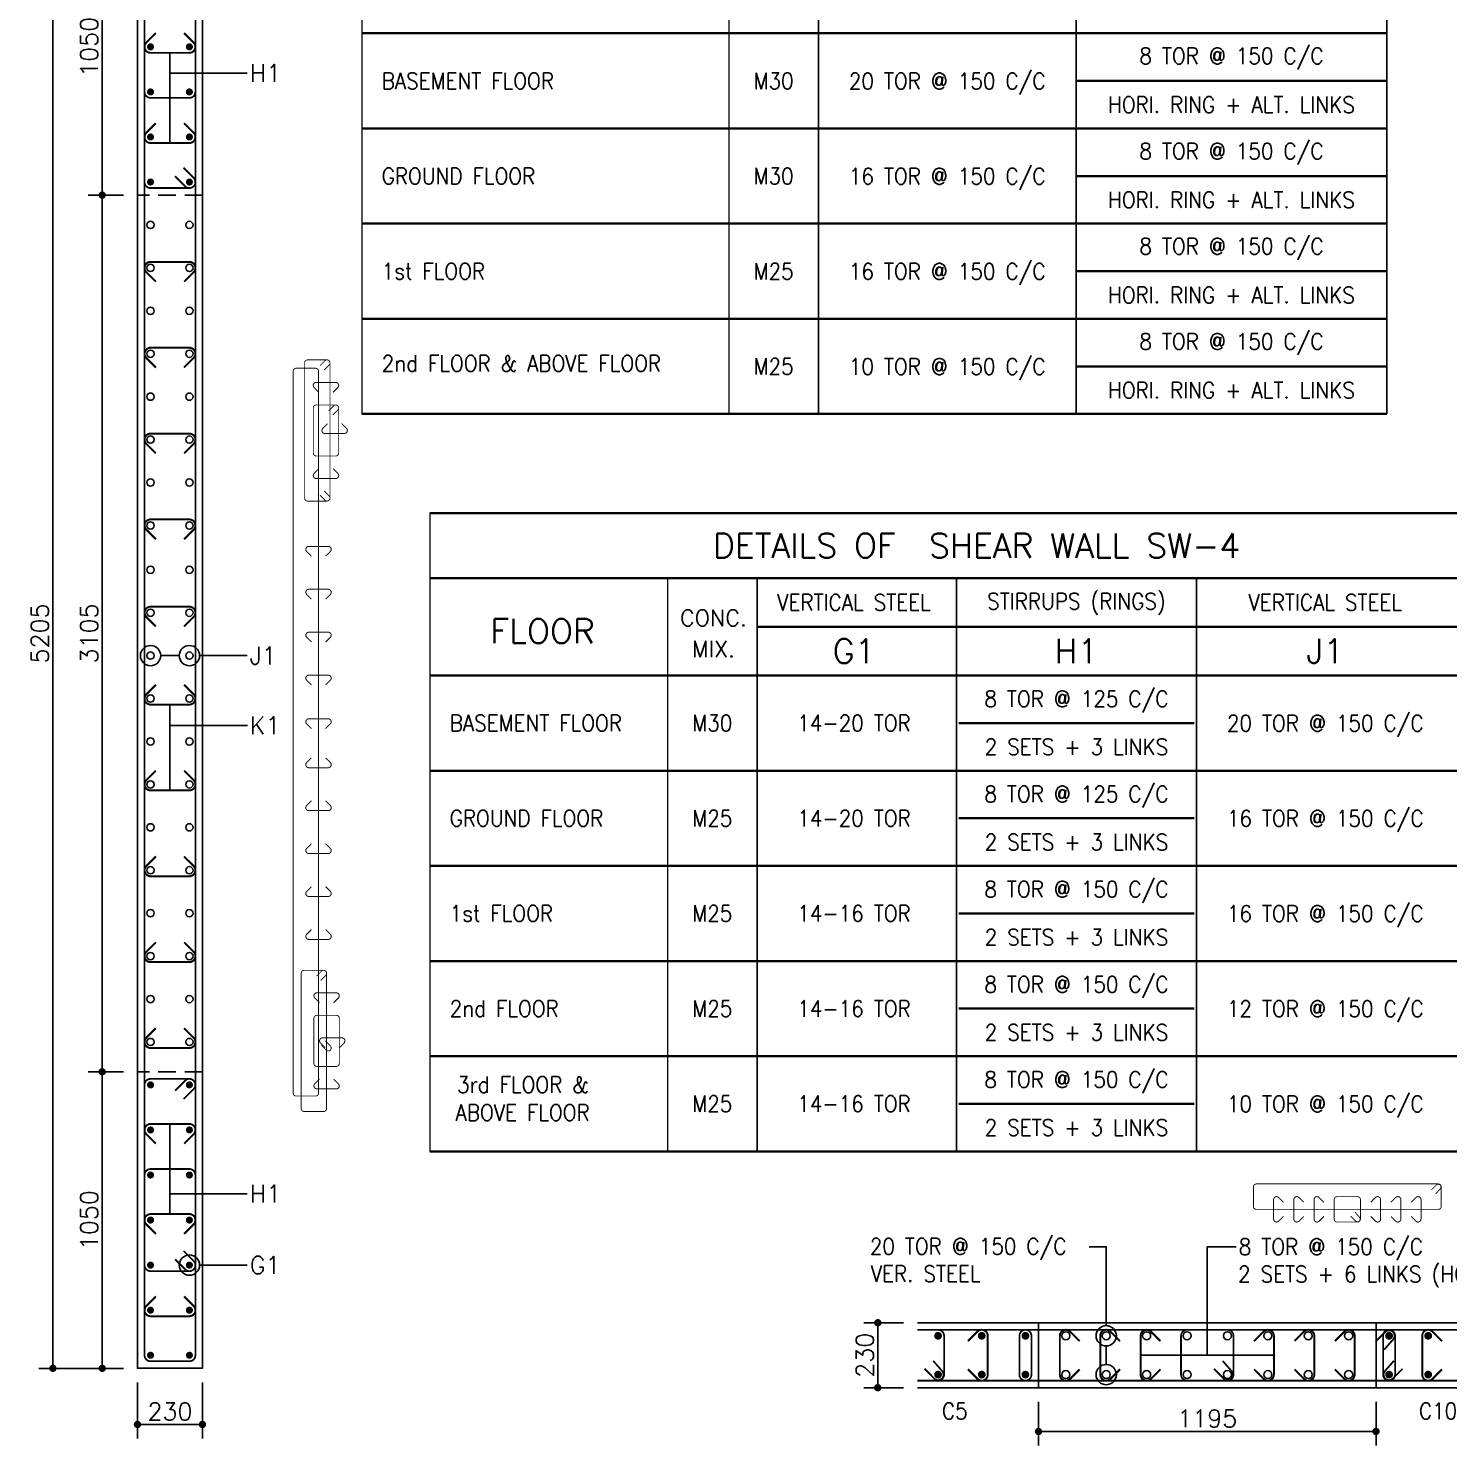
# Model space of a CAD drawing. Extents: x -200722 to 834823, y -494970 to 88783.
# Drawn here: x 248993 to 269106, y -166929 to -146853 of the extents above; entities that cross this region are included whole.
import ezdxf
from ezdxf.enums import TextEntityAlignment as Align

# ---------------------------------------------------------------- set-up
doc = ezdxf.new("R2010")
doc.units = 0
doc.header["$LTSCALE"] = 100
doc.header["$MEASUREMENT"] = 0
doc.header["$PDMODE"] = 34
doc.linetypes.add('HIDDEN', pattern=[0.375, 0.25, -0.125])
doc.layers.get('0').update_dxf_attribs({"linetype": 'CONTINUOUS'})
doc.layers.get('DEFPOINTS').update_dxf_attribs({"linetype": 'CONTINUOUS'})
for name, color, linetype in [('BEAM', 4, 'CONTINUOUS'), ('COL. SHED. STEEL.', 6, 'CONTINUOUS'), ('column', 240, 'CONTINUOUS'), ('STEEL', 6, 'CONTINUOUS'), ('TEXT', 2, 'CONTINUOUS')]:
    doc.layers.add(name, color=color, linetype=linetype)
doc.layers.add('g-dim', color=6, linetype='CONTINUOUS', lineweight=9)
doc.styles.add('ROMANS', font='romans.shx')
doc.styles.get("Standard").update_dxf_attribs({"font": 'simplex.shx'})
doc.dimstyles.new('STANDARD$0', dxfattribs={"dimtxt": 2.5, "dimasz": 2.5, "dimexe": 2, "dimexo": 0.7, "dimgap": 0.9, "dimtad": 1, "dimdec": 0, "dimdsep": 46, "dimtxsty": 'ROMANS', "dimcen": 0.09, "dimclrd": 4, "dimclre": 4, "dimclrt": 3, "dimadec": 0, "dimazin": 0, "dimtfac": 1, "dimtdec": 0, "dimtmove": 0, "dimatfit": 3, "dimfxl": 1, "dimtolj": 1, "dimtzin": 0, "dimarcsym": 0})

# ---------------------------------------------------------------- blocks, each defined once
blk = doc.blocks.new('DOT')
at = {"color": 0, "linetype": 'ByBlock'}
blk.add_line((-0.5, 0), (-1, 0), dxfattribs=at)
at = {"color": 0, "linetype": 'ByBlock', "const_width": 0.5}
blk.add_lwpolyline([(-0.25, 0, 1), (0.25, 0, 1)], format="xyb", close=True, dxfattribs=at)
blk = doc.blocks.new('*D112')
at = {"layer": 'BEAM', "color": 0, "lineweight": -2, "transparency": 16777216}
for p, q in [((250537, -166035), (250537, -166830)), ((251457, -166035), (251457, -166830)), ((250641, -166630), (251353, -166630))]:
    blk.add_line(p, q, dxfattribs=at)
at = {"layer": 'DEFPOINTS', "color": 0, "lineweight": -3, "transparency": 16777216}
for p in [(250537, -165835, 3448), (251457, -165835, 3448), (251457, -166630)]:
    blk.add_point(p, dxfattribs=at)
at = {"layer": 'BEAM', "color": 0, "lineweight": -2, "transparency": 16777216, "xscale": 104, "yscale": 104, "zscale": 104, "rotation": 180}
blk.add_blockref('DOT', (250537, -166630), dxfattribs=at)
at = {"layer": 'BEAM', "color": 0, "lineweight": -2, "transparency": 16777216, "xscale": 104, "yscale": 104, "zscale": 104}
blk.add_blockref('DOT', (251457, -166630), dxfattribs=at)
at = {"layer": 'BEAM', "color": 0, "transparency": 16777216, "insert": (250997, -166446), "char_height": 248, "attachment_point": 5}
blk.add_mtext('\\A1;230', dxfattribs=at)
blk = doc.blocks.new('_DOT')
at = {"color": 0, "linetype": 'ByBlock'}
blk.add_line((-0.5, 0), (-1, 0), dxfattribs=at)
at = {"color": 0, "linetype": 'ByBlock', "const_width": 0.5}
blk.add_lwpolyline([(-0.25, 0, 1), (0.25, 0, 1)], format="xyb", close=True, dxfattribs=at)
blk = doc.blocks.new('*D113')
at = {"layer": 'BEAM', "color": 0, "lineweight": -2, "transparency": 16777216}
for p, q in [((250337, -161635), (249838, -161635)), ((250038, -165731), (250038, -161739)), ((250337, -165835), (249838, -165835))]:
    blk.add_line(p, q, dxfattribs=at)
at = {"layer": 'DEFPOINTS', "color": 0, "lineweight": -3, "transparency": 16777216}
for p in [(250038, -161635), (250537, -161635), (250537, -165835, 3448)]:
    blk.add_point(p, dxfattribs=at)
at = {"layer": 'BEAM', "color": 0, "lineweight": -2, "transparency": 16777216, "xscale": 104, "yscale": 104, "zscale": 104}
for p, rotation in [((250038, -161635), 90), ((250038, -165835), 270)]:
    blk.add_blockref('DOT', p, dxfattribs=dict(at, rotation=rotation))
at = {"layer": 'BEAM', "color": 0, "transparency": 16777216, "insert": (249854, -163735), "char_height": 248, "attachment_point": 5, "rotation": 90}
blk.add_mtext('\\A1;1050', dxfattribs=at)
blk = doc.blocks.new('*D114')
at = {"layer": 'BEAM', "color": 0, "lineweight": -2, "transparency": 16777216}
for p, q in [((250337, -145015), (249838, -145015)), ((250038, -145119), (250038, -149111)), ((250337, -149215), (249838, -149215))]:
    blk.add_line(p, q, dxfattribs=at)
at = {"layer": 'DEFPOINTS', "color": 0, "lineweight": -3, "transparency": 16777216}
for p in [(250537, -145015, 3448), (250038, -149215), (250537, -149215)]:
    blk.add_point(p, dxfattribs=at)
at = {"layer": 'BEAM', "color": 0, "lineweight": -2, "transparency": 16777216, "xscale": 104, "yscale": 104, "zscale": 104}
for p, rotation in [((250038, -145015), 90), ((250038, -149215), 270)]:
    blk.add_blockref('DOT', p, dxfattribs=dict(at, rotation=rotation))
at = {"layer": 'BEAM', "color": 0, "transparency": 16777216, "insert": (249854, -147115), "char_height": 248, "attachment_point": 5, "rotation": 90}
blk.add_mtext('\\A1;1050', dxfattribs=at)
blk = doc.blocks.new('*D115')
at = {"layer": 'BEAM', "color": 0, "lineweight": -2, "transparency": 16777216}
for p, q in [((250337, -149215), (249838, -149215)), ((250038, -149319), (250038, -161531)), ((250337, -161635), (249838, -161635))]:
    blk.add_line(p, q, dxfattribs=at)
at = {"layer": 'DEFPOINTS', "color": 0, "lineweight": -3, "transparency": 16777216}
for p in [(250537, -149215, 3448), (250038, -161635), (250537, -161635)]:
    blk.add_point(p, dxfattribs=at)
at = {"layer": 'BEAM', "color": 0, "lineweight": -2, "transparency": 16777216, "xscale": 104, "yscale": 104, "zscale": 104}
for p, rotation in [((250038, -149215), 90), ((250038, -161635), 270)]:
    blk.add_blockref('DOT', p, dxfattribs=dict(at, rotation=rotation))
at = {"layer": 'BEAM', "color": 0, "transparency": 16777216, "insert": (249854, -155425), "char_height": 248, "attachment_point": 5, "rotation": 90}
blk.add_mtext('\\A1;3105', dxfattribs=at)
blk = doc.blocks.new('*D116')
at = {"layer": 'BEAM', "color": 0, "lineweight": -2, "transparency": 16777216}
for p, q in [((250337, -145015), (249139, -145015)), ((249339, -165731), (249339, -145119)), ((250337, -165835), (249139, -165835))]:
    blk.add_line(p, q, dxfattribs=at)
at = {"layer": 'DEFPOINTS', "color": 0, "lineweight": -3, "transparency": 16777216}
for p in [(249339, -145015), (250537, -145015), (250537, -165835, 3448)]:
    blk.add_point(p, dxfattribs=at)
at = {"layer": 'BEAM', "color": 0, "lineweight": -2, "transparency": 16777216, "xscale": 104, "yscale": 104, "zscale": 104}
for p, rotation in [((249339, -145015), 90), ((249339, -165835), 270)]:
    blk.add_blockref('DOT', p, dxfattribs=dict(at, rotation=rotation))
at = {"layer": 'BEAM', "color": 0, "transparency": 16777216, "insert": (249155, -155425), "char_height": 248, "attachment_point": 5, "rotation": 90}
blk.add_mtext('\\A1;5205', dxfattribs=at)
blk = doc.blocks.new('*D334')
at = {"layer": 'BEAM', "color": 0, "lineweight": -2, "transparency": 16777216}
for p, q in [((263298, -166309), (263298, -166929)), ((268078, -166309), (268078, -166929)), ((263402, -166729), (267974, -166729))]:
    blk.add_line(p, q, dxfattribs=at)
at = {"layer": 'DEFPOINTS', "color": 0, "lineweight": -3, "transparency": 16777216}
for p in [(263298, -166109), (268078, -166109), (268078, -166729)]:
    blk.add_point(p, dxfattribs=at)
at = {"layer": 'BEAM', "color": 0, "lineweight": -2, "transparency": 16777216, "xscale": 104, "yscale": 104, "zscale": 104, "rotation": 180}
blk.add_blockref('DOT', (263298, -166729), dxfattribs=at)
at = {"layer": 'BEAM', "color": 0, "lineweight": -2, "transparency": 16777216, "xscale": 104, "yscale": 104, "zscale": 104}
blk.add_blockref('DOT', (268078, -166729), dxfattribs=at)
at = {"layer": 'BEAM', "color": 0, "transparency": 16777216, "insert": (265688, -166545), "char_height": 248, "attachment_point": 5}
blk.add_mtext('\\A1;1195', dxfattribs=at)
blk = doc.blocks.new('*D335')
at = {"layer": 'BEAM', "color": 0, "lineweight": -2, "transparency": 16777216}
for p, q in [((261384, -165189), (260822, -165189)), ((261022, -166005), (261022, -165293)), ((261384, -166109), (260822, -166109))]:
    blk.add_line(p, q, dxfattribs=at)
at = {"layer": 'DEFPOINTS', "color": 0, "lineweight": -3, "transparency": 16777216}
for p in [(261022, -165189), (261584, -165189), (261584, -166109)]:
    blk.add_point(p, dxfattribs=at)
at = {"layer": 'BEAM', "color": 0, "lineweight": -2, "transparency": 16777216, "xscale": 104, "yscale": 104, "zscale": 104}
for p, rotation in [((261022, -165189), 90), ((261022, -166109), 270)]:
    blk.add_blockref('DOT', p, dxfattribs=dict(at, rotation=rotation))
at = {"layer": 'BEAM', "color": 0, "transparency": 16777216, "insert": (260838, -165649), "char_height": 248, "attachment_point": 5, "rotation": 90}
blk.add_mtext('\\A1;230', dxfattribs=at)

msp = doc.modelspace()

# ---------------------------------------------------------------- linework, layer by layer
at = {"color": 18, "lineweight": 20, "true_color": 0x000000}
for p, q in [((253713.8, -144623.3), (253713.8, -152315.8)), ((258911.5, -145543.3), (258911.5, -152315.8)), ((254676.9, -153720.2), (254676.9, -162760.9)), ((258043.5, -154640.2), (258043.5, -162760.9))]:
    msp.add_line(p, q, dxfattribs=at)
at = {"color": 18, "true_color": 0x000000}
for p, q in [((268231.1, -144623.3), (268231.1, -152315.8)), ((260181.1, -145543.3), (260181.1, -152315.8)), ((263831.1, -145543.3), (263831.1, -152315.8)), ((259313.1, -154640.2), (259313.1, -162760.9)), ((262135.6, -154640.2), (262135.6, -162760.9)), ((265535.6, -154640.2), (265535.6, -162760.9))]:
    msp.add_line(p, q, dxfattribs=at)
at = {"color": 18, "lineweight": 35, "true_color": 0x000000}
for p, q in [((253713.8, -146923.3), (268231.1, -146923.3)), ((253713.8, -148271.4), (268231.1, -148271.4)), ((253713.8, -149619.6), (268231.1, -149619.6)), ((253713.8, -150967.7), (268231.1, -150967.7)), ((253713.8, -152315.8), (268231.1, -152315.8)), ((254676.9, -153720.2), (273585.6, -153720.2)), ((254676.9, -154640.2), (273585.6, -154640.2)), ((259313.1, -155330.2), (273585.6, -155330.2)), ((254676.9, -156020.2), (273585.6, -156020.2)), ((254676.9, -157368.4), (273585.6, -157368.4)), ((254676.9, -158716.5), (273585.6, -158716.5)), ((254676.9, -160064.6), (273585.6, -160064.6)), ((254676.9, -161412.8), (273585.6, -161412.8)), ((254676.9, -162760.9), (273585.6, -162760.9))]:
    msp.add_line(p, q, dxfattribs=at)
at = {"color": 8, "lineweight": 35}
for p, q in [((263831.1, -147597.4, 0), (268231.1, -147597.4, 0)), ((263831.1, -148945.5, 0), (268231.1, -148945.5, 0)), ((263831.1, -150293.6), (268231.1, -150293.6)), ((263831.1, -151641.8), (268231.1, -151641.8)), ((262168.1, -156694.3), (265503.1, -156694.3)), ((262168.1, -158042.4), (265503.1, -158042.4)), ((262168.1, -159390.6), (265503.1, -159390.6)), ((262168.1, -160738.7), (265503.1, -160738.7)), ((262168.1, -162086.8), (265503.1, -162086.8))]:
    msp.add_line(p, q, dxfattribs=at)
at = {"color": 0, "linetype": 'HIDDEN', "ltscale": 10}
for p, q in [((251457.4, -149214.7), (250537.4, -149214.7)), ((251457.4, -161634.7), (250537.4, -161634.7))]:
    msp.add_line(p, q, dxfattribs=at)
at = {"layer": 'BEAM', "color": 18, "true_color": 0x000000}
msp.add_lwpolyline([(251457.4, -145014.7), (250537.4, -145014.7), (250537.4, -165834.7), (251457.4, -165834.7), (251457.4, -145014.7)], dxfattribs=at)
at = {"layer": 'COL. SHED. STEEL.', "color": 62, "linetype": 'Continuous'}
for points, const_width in [([(251272.4, -145114.7), (250722.4, -145114.7, 0.4142136), (250637.4, -145199.7), (250637.4, -165649.7, 0.4142137), (250722.4, -165734.7), (251272.4, -165734.7, 0.4142134), (251357.4, -165649.7), (251357.4, -145199.7, 0.4142136)], 25), ([(253059, -151667.7), (252784, -151667.7, 0.4142136), (252741.5, -151710.2), (252741.5, -161935.2, 0.4142137), (252784, -161977.7), (253059, -161977.7, 0.4142134), (253101.5, -161935.2), (253101.5, -151710.2, 0.4142136)], 12.5)]:
    msp.add_lwpolyline(points, format="xyb", close=True, dxfattribs=dict(at, const_width=const_width))
at = {"layer": 'COL. SHED. STEEL.', "color": 18, "linetype": 'Continuous', "true_color": 0x000000}
for points, const_width in [([(250722.4, -145114.7), (251272.4, -145114.7, -0.4142136), (251357.4, -145199.7), (251357.4, -149029.7, -0.4142136), (251272.4, -149114.7), (250722.4, -149114.7, -0.4142136), (250637.4, -149029.7), (250637.4, -145199.7, -0.4142136)], 25), ([(250747.4, -147114.7, -1), (250697.4, -147114.7, -1)], 50), ([(251247.4, -147114.7, 1), (251297.4, -147114.7, 1)], 50), ([(250747.4, -147753, -1), (250697.4, -147753, -1)], 50), ([(251247.4, -147753, 1), (251297.4, -147753, 1)], 50), ([(250747.4, -148391.4, -1), (250697.4, -148391.4, -1)], 50), ([(251247.4, -148391.4, 1), (251297.4, -148391.4, 1)], 50), ([(250747.4, -149029.7, 1), (250697.4, -149029.7, 1)], 50), ([(251247.4, -149029.7, -1), (251297.4, -149029.7, -1)], 50), ([(252947, -151549.3), (253222, -151549.3, -0.4142136), (253264.5, -151591.8), (253264.5, -153506.8, -0.4142136), (253222, -153549.3), (252947, -153549.3, -0.4142136), (252904.5, -153506.8), (252904.5, -151591.8, -0.4142136)], 12.5), ([(252898, -162196.1), (253173, -162196.1, 0.4142136), (253215.5, -162153.6), (253215.5, -160238.6, 0.4142136), (253173, -160196.1), (252898, -160196.1, 0.4142136), (252855.5, -160238.6), (252855.5, -162153.6, 0.4142136)], 12.5), ([(250722.4, -165734.7), (251272.4, -165734.7, 0.4142136), (251357.4, -165649.7), (251357.4, -161819.7, 0.4142136), (251272.4, -161734.7), (250722.4, -161734.7, 0.4142136), (250637.4, -161819.7), (250637.4, -165649.7, 0.4142136)], 25), ([(250747.4, -161819.7, -1), (250697.4, -161819.7, -1)], 50), ([(251247.4, -161819.7, 1), (251297.4, -161819.7, 1)], 50), ([(250747.4, -162458, 1), (250697.4, -162458, 1)], 50), ([(251247.4, -162458, -1), (251297.4, -162458, -1)], 50), ([(250747.4, -163096.4, 1), (250697.4, -163096.4, 1)], 50), ([(251247.4, -163096.4, -1), (251297.4, -163096.4, -1)], 50), ([(250747.4, -163734.7, 1), (250697.4, -163734.7, 1)], 50), ([(251247.4, -163734.7, -1), (251297.4, -163734.7, -1)], 50), ([(250747.4, -164373, 1), (250697.4, -164373, 1)], 50), ([(251247.4, -164373, -1), (251297.4, -164373, -1)], 50), ([(250747.4, -165011.4, 1), (250697.4, -165011.4, 1)], 50), ([(251247.4, -165011.4, -1), (251297.4, -165011.4, -1)], 50), ([(250747.4, -165649.7, 1), (250697.4, -165649.7, 1)], 50), ([(251247.4, -165649.7, -1), (251297.4, -165649.7, -1)], 50)]:
    msp.add_lwpolyline(points, format="xyb", close=True, dxfattribs=dict(at, const_width=const_width))
at = {"layer": 'COL. SHED. STEEL.', "color": 140, "linetype": 'Continuous'}
for points, const_width in [([(251272.4, -146391.4), (250722.4, -146391.4, 0.4142136), (250637.4, -146476.4), (250637.4, -147753, 0.4142136), (250722.4, -147838), (251272.4, -147838, 0.4142136), (251357.4, -147753), (251357.4, -146476.4, 0.4142136)], 25), ([(253344.5, -152187.6), (253069.5, -152187.6, 0.4142136), (253027, -152230.1), (253027, -152868.5, 0.4142136), (253069.5, -152911), (253344.5, -152911, 0.4142136), (253387, -152868.5), (253387, -152230.1, 0.4142136)], 12.5), ([(253353, -161557.7), (253078, -161557.7, -0.4142136), (253035.5, -161515.2), (253035.5, -160876.9, -0.4142136), (253078, -160834.4), (253353, -160834.4, -0.4142136), (253395.5, -160876.9), (253395.5, -161515.2, -0.4142136)], 12.5), ([(251272.4, -164458), (250722.4, -164458, -0.4142136), (250637.4, -164373), (250637.4, -163096.4, -0.4142136), (250722.4, -163011.4), (251272.4, -163011.4, -0.4142136), (251357.4, -163096.4), (251357.4, -164373, -0.4142136)], 25), ([(267486.1, -163445), (267486.1, -163720, 0.4142136), (267528.6, -163762.5), (267814.7, -163762.5, 0.4142136), (267857.2, -163720), (267857.2, -163445, 0.4142136), (267814.7, -163402.5), (267528.6, -163402.5, 0.4142136)], 12.5), ([(265316.8, -165373.9), (265316.8, -165923.9, 0.4142136), (265401.8, -166008.9), (265974, -166008.9, 0.4142136), (266059, -165923.9), (266059, -165373.9, 0.4142136), (265974, -165288.9), (265401.8, -165288.9, 0.4142136)], 25)]:
    msp.add_lwpolyline(points, format="xyb", close=True, dxfattribs=dict(at, const_width=const_width))
at = {"layer": 'COL. SHED. STEEL.', "color": 18, "linetype": 'Continuous', "true_color": 0x000000}
for points, const_width in [([(251070.2, -148947.3), (251218.1, -149095.2, 0.9104106), (251337.8, -148975.5), (251189.9, -148827.6)], 25), ([(253120.9, -153465.6), (253194.9, -153539.5, 0.9104106), (253254.7, -153479.7), (253180.8, -153405.8)], 12.5), ([(253072, -160279.8), (253145.9, -160205.8, -0.9104106), (253205.8, -160265.7), (253131.8, -160339.6)], 12.5), ([(251070.2, -161902.1), (251218.1, -161754.2, -0.9104106), (251337.8, -161873.9), (251189.9, -162021.8)], 25)]:
    msp.add_lwpolyline(points, format="xyb", dxfattribs=dict(at, const_width=const_width))
at = {"layer": 'COL. SHED. STEEL.', "color": 62, "linetype": 'Continuous', "const_width": 12.5}
msp.add_lwpolyline([(253120.9, -151633), (253194.9, -151559.1, -0.9104106), (253254.7, -151618.9), (253180.8, -151692.9)], format="xyb", dxfattribs=at)
at = {"layer": 'COL. SHED. STEEL.', "color": 140, "linetype": 'Continuous'}
for points, const_width in [([(253243.4, -152271.4), (253317.4, -152197.4, -0.9104106), (253377.2, -152257.2), (253303.3, -152331.2)], 12.5), ([(253137.9, -161255.7), (253211.9, -161329.6, 0.9104106), (253271.7, -161269.8), (253197.8, -161195.9)], 12.5), ([(267719.3, -163678.4), (267789.6, -163749.5, 0.9275277), (267843.9, -163694.7), (267780.3, -163622.2)], 12.5), ([(251070.2, -164290.6), (251218.1, -164438.5, 0.9104106), (251337.8, -164318.8), (251189.9, -164170.9)], 25), ([(265783.1, -165840.7), (265923.8, -165982.8, 0.9275277), (266032.4, -165873.2), (265905.1, -165728.2)], 25)]:
    msp.add_lwpolyline(points, format="xyb", dxfattribs=dict(at, const_width=const_width))
at = {"layer": 'COL. SHED. STEEL.', "color": 8, "linetype": 'Continuous', "const_width": 25}
for points in [[(261583.8, -166008.9), (261875.4, -166008.9, 0.4142136), (261960.4, -165923.9), (261960.4, -165373.9, 0.4142136), (261875.4, -165288.9), (261583.8, -165288.9)], [(261684.5, -165840.7), (261825.2, -165982.8, 0.9275277), (261933.8, -165873.2), (261806.5, -165728.2)]]:
    msp.add_lwpolyline(points, format="xyb", dxfattribs=at)
at = {"layer": 'COL. SHED. STEEL.', "color": 7, "linetype": 'Continuous'}
for centre in [(250722.4, -149637.8), (251272.4, -149637.8), (250722.4, -150245.9), (251272.4, -150245.9), (250722.4, -150854), (251272.4, -150854), (250722.4, -151462.1), (251272.4, -151462.1), (250722.4, -152070.2), (251272.4, -152070.2), (250722.4, -152678.3), (251272.4, -152678.3), (250722.4, -153286.4), (251272.4, -153286.4), (250722.4, -153894.5), (251272.4, -153894.5), (250722.4, -154522.6), (251272.4, -154522.6), (250722.4, -155130.7), (251272.4, -155130.7), (250722.4, -155738.8), (251272.4, -155738.8), (250722.4, -156346.9), (251272.4, -156346.9), (250722.4, -156955), (251272.4, -156955), (250722.4, -157563), (251272.4, -157563), (250722.4, -158171.1), (251272.4, -158171.1), (250722.4, -158779.2), (251272.4, -158779.2), (250722.4, -159387.3), (251272.4, -159387.3), (250722.4, -159995.4), (251272.4, -159995.4), (250722.4, -160603.5), (251272.4, -160603.5), (250722.4, -161211.6), (251272.4, -161211.6)]:
    msp.add_circle(centre, 51.5, dxfattribs=at)
at = {"layer": 'column', "color": 4, "linetype": 'Continuous'}
for points in [[(261583.8, -165188.9), (263297.9, -165188.9), (263297.9, -166108.9)], [(269678.9, -166108.9), (268077.9, -166108.9), (268077.9, -165188.9), (269678.9, -165188.9)], [(263297.9, -166108.9), (261583.8, -166108.9)]]:
    msp.add_lwpolyline(points, dxfattribs=at)
msp.add_lwpolyline([(263297.9, -165188.9), (263297.9, -166108.9), (268077.9, -166108.9), (268077.9, -165188.9)], close=True, dxfattribs=at)
at = {"layer": 'g-dim', "color": 62, "lineweight": -2}
for points, const_width in [([(266384.2, -163222.5), (268959.2, -163222.5, -0.4142136), (269001.7, -163265), (269001.7, -163540, -0.4142136), (268959.2, -163582.5), (266384.2, -163582.5, -0.4142136), (266341.7, -163540), (266341.7, -163265, -0.4142136)], 12.5), ([(263112.9, -165288.9), (268262.9, -165288.9, -0.4142136), (268347.9, -165373.9), (268347.9, -165923.9, -0.4142136), (268262.9, -166008.9), (263112.9, -166008.9, -0.4142136), (263027.9, -165923.9), (263027.9, -165373.9, -0.4142136)], 25)]:
    msp.add_lwpolyline(points, format="xyb", close=True, dxfattribs=dict(at, const_width=const_width))
for points, const_width in [([(268863.7, -163306.6), (268934.1, -163235.6, -0.9275277), (268988.4, -163290.4), (268924.7, -163362.9)], 12.5), ([(268072, -165457.1), (268212.7, -165315, -0.9275277), (268321.3, -165424.6), (268194, -165569.7)], 25)]:
    msp.add_lwpolyline(points, format="xyb", dxfattribs=dict(at, const_width=const_width))
at = {"layer": 'STEEL', "color": 140}
for points in [[(250797.3, -146919.6, 28, 28, 0), (250662.3, -147054.6, 28, 28, 0.6681786), (250722.4, -147199.7, 28, 28, 0), (251272.4, -147199.7, 28, 28, 0.6681786), (251332.5, -147054.6, 28, 28, 0), (251197.4, -146919.6, 0, 0, 0)], [(250797.3, -148196.2, 28, 28, 0), (250662.3, -148331.3, 28, 28, 0.6681786), (250722.4, -148476.4, 28, 28, 0), (251272.4, -148476.4, 28, 28, 0.6681786), (251332.5, -148331.3, 28, 28, 0), (251197.4, -148196.2, 0, 0, 0)], [(250797.3, -150441.1, 28, 28, 0), (250662.3, -150306, 28, 28, -0.6681786), (250722.4, -150160.9, 28, 28, 0), (251272.4, -150160.9, 28, 28, -0.6681786), (251332.5, -150306, 28, 28, 0), (251197.4, -150441.1, 0, 0, 0)], [(250797.3, -151657.3, 28, 28, 0), (250662.3, -151522.2, 28, 28, -0.6681786), (250722.4, -151377.1, 28, 28, 0), (251272.4, -151377.1, 28, 28, -0.6681786), (251332.5, -151522.2, 28, 28, 0), (251197.4, -151657.3, 0, 0, 0)], [(253107, -152008.6, 14, 14, 0), (253039.4, -151941, 14, 14, -0.6681786), (253069.5, -151868.5, 14, 14, 0), (253344.5, -151868.5, 14, 14, -0.6681786), (253374.5, -151941, 14, 14, 0), (253307, -152008.6, 0, 0, 0)], [(253229.4, -152451.7, 14, 14, 0), (253161.9, -152519.3, 14, 14, 0.6681786), (253192, -152591.8, 14, 14, 0), (253467, -152591.8, 14, 14, 0.6681786), (253497, -152519.3, 14, 14, 0), (253429.5, -152451.7, 0, 0, 0)], [(250797.3, -152873.4, 28, 28, 0), (250662.3, -152738.4, 28, 28, -0.6681786), (250722.4, -152593.3, 28, 28, 0), (251272.4, -152593.3, 28, 28, -0.6681786), (251332.5, -152738.4, 28, 28, 0), (251197.4, -152873.4, 0, 0, 0)], [(253107, -153090.1, 14, 14, 0), (253039.4, -153157.6, 14, 14, 0.6681786), (253069.5, -153230.1, 14, 14, 0), (253344.5, -153230.1, 14, 14, 0.6681786), (253374.5, -153157.6, 14, 14, 0), (253307, -153090.1, 0, 0, 0)], [(250797.3, -154089.6, 28, 28, 0), (250662.3, -153954.6, 28, 28, -0.6681786), (250722.4, -153809.5, 28, 28, 0), (251272.4, -153809.5, 28, 28, -0.6681786), (251332.5, -153954.6, 28, 28, 0), (251197.4, -154089.6, 0, 0, 0)], [(253001.5, -154330.9, 14, 14, 0), (252933.9, -154263.4, 14, 14, -0.6681786), (252964, -154190.8, 14, 14, 0), (253239, -154190.8, 14, 14, -0.6681786), (253269, -154263.4, 14, 14, 0), (253201.5, -154330.9, 0, 0, 0)], [(253001.5, -154939, 14, 14, 0), (252933.9, -154871.5, 14, 14, -0.6681786), (252964, -154798.9, 14, 14, 0), (253239, -154798.9, 14, 14, -0.6681786), (253269, -154871.5, 14, 14, 0), (253201.5, -154939, 0, 0, 0)], [(250797.3, -155325.8, 28, 28, 0), (250662.3, -155190.8, 28, 28, -0.6681786), (250722.4, -155045.7, 28, 28, 0), (251272.4, -155045.7, 28, 28, -0.6681786), (251332.5, -155190.8, 28, 28, 0), (251197.4, -155325.8, 0, 0, 0)], [(253001.5, -155547.1, 14, 14, 0), (252933.9, -155479.6, 14, 14, -0.6681786), (252964, -155407, 14, 14, 0), (253239, -155407, 14, 14, -0.6681786), (253269, -155479.6, 14, 14, 0), (253201.5, -155547.1, 0, 0, 0)], [(253001.5, -156155.2, 14, 14, 0), (252933.9, -156087.7, 14, 14, -0.6681786), (252964, -156015.1, 14, 14, 0), (253239, -156015.1, 14, 14, -0.6681786), (253269, -156087.7, 14, 14, 0), (253201.5, -156155.2, 0, 0, 0)], [(250797.3, -156151.7, 28, 28, 0), (250662.3, -156286.8, 28, 28, 0.6681786), (250722.4, -156431.9, 28, 28, 0), (251272.4, -156431.9, 28, 28, 0.6681786), (251332.5, -156286.8, 28, 28, 0), (251197.4, -156151.7, 0, 0, 0)], [(253001.5, -156773.3, 14, 14, 0), (252933.9, -156705.8, 14, 14, -0.6681786), (252964, -156633.2, 14, 14, 0), (253239, -156633.2, 14, 14, -0.6681786), (253269, -156705.8, 14, 14, 0), (253201.5, -156773.3, 0, 0, 0)], [(253001.5, -157186.2, 14, 14, 0), (252933.9, -157253.8, 14, 14, 0.6681786), (252964, -157326.3, 14, 14, 0), (253239, -157326.3, 14, 14, 0.6681786), (253269, -157253.8, 14, 14, 0), (253201.5, -157186.2, 0, 0, 0)], [(250797.3, -157367.9, 28, 28, 0), (250662.3, -157502.9, 28, 28, 0.6681786), (250722.4, -157648, 28, 28, 0), (251272.4, -157648, 28, 28, 0.6681786), (251332.5, -157502.9, 28, 28, 0), (251197.4, -157367.9, 0, 0, 0)], [(253001.5, -157794.3, 14, 14, 0), (252933.9, -157861.9, 14, 14, 0.6681786), (252964, -157934.4, 14, 14, 0), (253239, -157934.4, 14, 14, 0.6681786), (253269, -157861.9, 14, 14, 0), (253201.5, -157794.3, 0, 0, 0)], [(253001.5, -158402.4, 14, 14, 0), (252933.9, -158469.9, 14, 14, 0.6681786), (252964, -158542.5, 14, 14, 0), (253239, -158542.5, 14, 14, 0.6681786), (253269, -158469.9, 14, 14, 0), (253201.5, -158402.4, 0, 0, 0)], [(250797.3, -158584.1, 28, 28, 0), (250662.3, -158719.1, 28, 28, 0.6681786), (250722.4, -158864.2, 28, 28, 0), (251272.4, -158864.2, 28, 28, 0.6681786), (251332.5, -158719.1, 28, 28, 0), (251197.4, -158584.1, 0, 0, 0)], [(253001.5, -159010.5, 14, 14, 0), (252933.9, -159078, 14, 14, 0.6681786), (252964, -159150.6, 14, 14, 0), (253239, -159150.6, 14, 14, 0.6681786), (253269, -159078, 14, 14, 0), (253201.5, -159010.5, 0, 0, 0)], [(253001.5, -159618.6, 14, 14, 0), (252933.9, -159686.1, 14, 14, 0.6681786), (252964, -159758.7, 14, 14, 0), (253239, -159758.7, 14, 14, 0.6681786), (253269, -159686.1, 14, 14, 0), (253201.5, -159618.6, 0, 0, 0)], [(250797.3, -159800.3, 28, 28, 0), (250662.3, -159935.3, 28, 28, 0.6681786), (250722.4, -160080.4, 28, 28, 0), (251272.4, -160080.4, 28, 28, 0.6681786), (251332.5, -159935.3, 28, 28, 0), (251197.4, -159800.3, 0, 0, 0)], [(253115.5, -160655.3, 14, 14, 0), (253048, -160587.8, 14, 14, -0.6681786), (253078, -160515.2, 14, 14, 0), (253353, -160515.2, 14, 14, -0.6681786), (253383.1, -160587.8, 14, 14, 0), (253315.5, -160655.3, 0, 0, 0)], [(250797.3, -161016.5, 28, 28, 0), (250662.3, -161151.5, 28, 28, 0.6681786), (250722.4, -161296.6, 28, 28, 0), (251272.4, -161296.6, 28, 28, 0.6681786), (251332.5, -161151.5, 28, 28, 0), (251197.4, -161016.5, 0, 0, 0)], [(253196.3, -161293.7, 14, 14, 0), (253128.8, -161226.1, 14, 14, -0.6681786), (253158.8, -161153.6, 14, 14, 0), (253433.8, -161153.6, 14, 14, -0.6681786), (253463.9, -161226.1, 14, 14, 0), (253396.3, -161293.7, 0, 0, 0)], [(253115.5, -161736.8, 14, 14, 0), (253048, -161804.4, 14, 14, 0.6681786), (253078, -161876.9, 14, 14, 0), (253353, -161876.9, 14, 14, 0.6681786), (253383.1, -161804.4, 14, 14, 0), (253315.5, -161736.8, 0, 0, 0)], [(250797.3, -162653.2, 28, 28, 0), (250662.3, -162518.2, 28, 28, -0.6681786), (250722.4, -162373, 28, 28, 0), (251272.4, -162373, 28, 28, -0.6681786), (251332.5, -162518.2, 28, 28, 0), (251197.4, -162653.2, 0, 0, 0)], [(250797.3, -163929.9, 28, 28, 0), (250662.3, -163794.8, 28, 28, -0.6681786), (250722.4, -163649.7, 28, 28, 0), (251272.4, -163649.7, 28, 28, -0.6681786), (251332.5, -163794.8, 28, 28, 0), (251197.4, -163929.9, 0, 0, 0)], [(250797.3, -164816.2, 28, 28, 0), (250662.3, -164951.3, 28, 28, 0.6681786), (250722.4, -165096.4, 28, 28, 0), (251272.4, -165096.4, 28, 28, 0.6681786), (251332.5, -164951.3, 28, 28, 0), (251197.4, -164816.2, 0, 0, 0)]]:
    msp.add_lwpolyline(points, format="xyseb", dxfattribs=at)
at = {"layer": 'STEEL', "color": 40}
for points in [[(266767.9, -163682.6, 14, 14, 0), (266700.3, -163750.1, 14, 14, -0.6681786), (266627.8, -163720, 14, 14, 0), (266627.8, -163445, 14, 14, -0.6681786), (266700.3, -163415, 14, 14, 0), (266767.9, -163482.5, 0, 0, 0)], [(267054, -163682.6, 14, 14, 0), (266986.4, -163750.1, 14, 14, -0.6681786), (266913.9, -163720, 14, 14, 0), (266913.9, -163445, 14, 14, -0.6681786), (266986.4, -163415, 14, 14, 0), (267054, -163482.5, 0, 0, 0)], [(267340.1, -163682.6, 14, 14, 0), (267272.6, -163750.1, 14, 14, -0.6681786), (267200, -163720, 14, 14, 0), (267200, -163445, 14, 14, -0.6681786), (267272.6, -163415, 14, 14, 0), (267340.1, -163482.5, 0, 0, 0)], [(268003.3, -163682.6, 14, 14, 0), (268070.8, -163750.1, 14, 14, 0.6681786), (268143.3, -163720, 14, 14, 0), (268143.3, -163445, 14, 14, 0.6681786), (268070.8, -163415, 14, 14, 0), (268003.3, -163482.5, 0, 0, 0)], [(268289.4, -163682.6, 14, 14, 0), (268356.9, -163750.1, 14, 14, 0.6681786), (268429.5, -163720, 14, 14, 0), (268429.5, -163445, 14, 14, 0.6681786), (268356.9, -163415, 14, 14, 0), (268289.4, -163482.5, 0, 0, 0)], [(268575.5, -163682.6, 14, 14, 0), (268643, -163750.1, 14, 14, 0.6681786), (268715.6, -163720, 14, 14, 0), (268715.6, -163445, 14, 14, 0.6681786), (268643, -163415, 14, 14, 0), (268575.5, -163482.5, 0, 0, 0)], [(263880.2, -165849, 28, 28, 0), (263745.2, -165984, 28, 28, -0.6681786), (263600.1, -165923.9, 28, 28, 0), (263600.1, -165373.9, 28, 28, -0.6681786), (263745.2, -165313.8, 28, 28, 0), (263880.2, -165448.9, 0, 0, 0)], [(264452.5, -165849, 28, 28, 0), (264317.4, -165984, 28, 28, -0.6681786), (264172.3, -165923.9, 28, 28, 0), (264172.3, -165373.9, 28, 28, -0.6681786), (264317.4, -165313.8, 28, 28, 0), (264452.5, -165448.9, 0, 0, 0)], [(265024.7, -165849, 28, 28, 0), (264889.6, -165984, 28, 28, -0.6681786), (264744.5, -165923.9, 28, 28, 0), (264744.5, -165373.9, 28, 28, -0.6681786), (264889.6, -165313.8, 28, 28, 0), (265024.7, -165448.9, 0, 0, 0)], [(266351, -165849, 28, 28, 0), (266486.1, -165984, 28, 28, 0.6681786), (266631.2, -165923.9, 28, 28, 0), (266631.2, -165373.9, 28, 28, 0.6681786), (266486.1, -165313.8, 28, 28, 0), (266351, -165448.9, 0, 0, 0)], [(266923.3, -165849, 28, 28, 0), (267058.3, -165984, 28, 28, 0.6681786), (267203.4, -165923.9, 28, 28, 0), (267203.4, -165373.9, 28, 28, 0.6681786), (267058.3, -165313.8, 28, 28, 0), (266923.3, -165448.9, 0, 0, 0)], [(267495.5, -165849, 28, 28, 0), (267630.5, -165984, 28, 28, 0.6681786), (267775.6, -165923.9, 28, 28, 0), (267775.6, -165373.9, 28, 28, 0.6681786), (267630.5, -165313.8, 28, 28, 0), (267495.5, -165448.9, 0, 0, 0)]]:
    msp.add_lwpolyline(points, format="xyseb", dxfattribs=at)
at = {"layer": 'STEEL', "color": 8, "const_width": 25}
for points in [[(261583.8, -165288.9), (263112.9, -165288.9, -0.4142136), (263197.9, -165373.9), (263197.9, -165923.9, -0.4142136), (263112.9, -166008.9), (261583.8, -166008.9)], [(269678.9, -166008.9), (268262.9, -166008.9, -0.4142136), (268177.9, -165923.9), (268177.9, -165373.9, -0.4142136), (268262.9, -165288.9), (269678.9, -165288.9)], [(268453.7, -165840.7), (268313, -165982.8, -0.9275277), (268204.4, -165873.2), (268331.8, -165728.2)]]:
    msp.add_lwpolyline(points, format="xyb", dxfattribs=at)
at = {"layer": 'STEEL', "color": 8, "linetype": 'Continuous', "const_width": 55}
for points in [[(261902.9, -165373.9, -1), (261847.9, -165373.9, -1)], [(262521.6, -165373.9, -1), (262466.6, -165373.9, -1)], [(263140.4, -165373.9, -1), (263085.4, -165373.9, -1)], [(268235.4, -165373.9, 1), (268290.4, -165373.9, 1)], [(268789.7, -165373.9, 1), (268844.7, -165373.9, 1)], [(261902.9, -165923.9, 1), (261847.9, -165923.9, 1)], [(262521.6, -165923.9, 1), (262466.6, -165923.9, 1)], [(263140.4, -165923.9, 1), (263085.4, -165923.9, 1)], [(268235.4, -165923.9, -1), (268290.4, -165923.9, -1)], [(268789.7, -165923.9, -1), (268844.7, -165923.9, -1)]]:
    msp.add_lwpolyline(points, format="xyb", close=True, dxfattribs=at)
at = {"layer": 'STEEL', "color": 8}
for points in [[(262299, -165448.9, 28, 28, 0), (262434, -165313.8, 28, 28, -0.6681786), (262579.1, -165373.9, 28, 28, 0), (262579.1, -165923.9, 28, 28, -0.6681786), (262434, -165984, 28, 28, 0), (262299, -165849, 0, 0, 0)], [(269012.3, -165849, 28, 28, 0), (268877.3, -165984, 28, 28, -0.6681786), (268732.2, -165923.9, 28, 28, 0), (268732.2, -165373.9, 28, 28, -0.6681786), (268877.3, -165313.8, 28, 28, 0), (269012.3, -165448.9, 0, 0, 0)]]:
    msp.add_lwpolyline(points, format="xyseb", dxfattribs=at)
at = {"layer": 'STEEL', "color": 0}
for centre in [(263685.1, -165373.9), (264257.3, -165373.9), (264829.5, -165373.9), (265401.8, -165373.9), (265974, -165373.9), (266546.2, -165373.9), (267118.4, -165373.9), (267690.6, -165373.9), (263685.1, -165923.9), (264257.3, -165923.9), (264829.5, -165923.9), (265401.8, -165923.9), (265974, -165923.9), (266546.2, -165923.9), (267118.4, -165923.9), (267690.6, -165923.9)]:
    msp.add_circle(centre, 57, dxfattribs=at)
at = {"layer": 'TEXT', "color": 18, "true_color": 0x000000}
for p, q in [((250997.4, -148476.4), (250997.4, -147199.7)), ((251128.4, -155738.8), (250866.3, -155738.8)), ((250997.4, -157648), (250997.4, -156431.9)), ((250997.4, -156726.4), (252093.2, -156726.4)), ((250997.4, -162373), (250997.4, -163649.7)), ((265687.9, -165648.9), (265687.9, -164112.1)), ((265687.9, -164112.1), (266099.1, -164112.1)), ((264257.3, -165517.8), (264257.3, -165780)), ((266631.2, -165648.9), (264744.5, -165648.9))]:
    msp.add_line(p, q, dxfattribs=at)
for points in [[(250997.4, -147487.2), (252092.4, -147487.2)], [(251416.3, -155738.8), (252092.4, -155738.8)], [(250997.4, -163362.2), (252092.4, -163362.2)], [(264257.3, -165230), (264257.3, -164112.1), (264016.8, -164112.1)], [(251416.3, -164373), (252092.4, -164373)]]:
    msp.add_lwpolyline(points, dxfattribs=at)
for centre in [(250722.4, -155738.8), (251272.4, -155738.8), (251272.4, -164373), (264257.3, -165373.9), (264257.3, -165923.9)]:
    msp.add_circle(centre, 143.9, dxfattribs=at)

# ---------------------------------------------------------------- texts
at = {"layer": 'TEXT', "color": 18, "true_color": 0x000000, "width": 0.9}
for s, p in [('8 TOR @ 150 C/C', (266031.1, -147260.4)), ('M30', (259546.3, -147597.4)), ('20 TOR @ 150 C/C', (262005.1, -147615.8)), ('HORI. RING + ALT. LINKS', (266031.1, -147934.4)), ('8 TOR @ 150 C/C', (266031.1, -148608.5)), ('M30', (259546.3, -148945.5)), ('16 TOR @ 150 C/C', (262005.1, -148963.9)), ('HORI. RING + ALT. LINKS', (266031.1, -149282.5)), ('8 TOR @ 150 C/C', (266031.1, -149956.6)), ('M25', (259546.3, -150293.6)), ('16 TOR @ 150 C/C', (262005.1, -150312.1)), ('HORI. RING + ALT. LINKS', (266031.1, -150630.7)), ('8 TOR @ 150 C/C', (266031.1, -151304.7)), ('M25', (259546.3, -151641.8)), ('10 TOR @ 150 C/C', (262005.1, -151660.2)), ('HORI. RING + ALT. LINKS', (266031.1, -151978.8)), ('VERTICAL STEEL', (260685.6, -154985.2)), ('STIRRUPS (RINGS)', (263835.6, -154985.2)), ('VERTICAL STEEL', (267359.6, -154985.2)), ('8 TOR @ 125 C/C', (263835.6, -156367.7)), ('M30', (258678.3, -156694.3)), ('14-20 TOR', (260685.6, -156694.3)), ('20 TOR @ 150 C/C', (267359.6, -156712.7)), ('2 SETS + 3 LINKS', (263835.6, -157031.3)), ('8 TOR @ 125 C/C', (263835.6, -157715.9)), ('16 TOR @ 150 C/C', (267359.6, -158060.9)), ('M25', (258678.3, -158042.4)), ('14-20 TOR', (260685.6, -158042.4)), ('2 SETS + 3 LINKS', (263835.6, -158379.5)), ('8 TOR @ 150 C/C', (263835.6, -159064)), ('M25', (258678.3, -159390.6)), ('14-16 TOR', (260685.6, -159390.6)), ('16 TOR @ 150 C/C', (267359.6, -159409)), ('2 SETS + 3 LINKS', (263835.6, -159727.6)), ('8 TOR @ 150 C/C', (263835.6, -160412.1)), ('M25', (258678.3, -160738.7)), ('14-16 TOR', (260685.6, -160738.7)), ('12 TOR @ 150 C/C', (267359.6, -160757.1)), ('2 SETS + 3 LINKS', (263835.6, -161075.7)), ('8 TOR @ 150 C/C', (263835.6, -161760.3)), ('M25', (258678.3, -162086.8)), ('14-16 TOR', (260685.6, -162086.8)), ('10 TOR @ 150 C/C', (267359.6, -162105.3)), ('2 SETS + 3 LINKS', (263835.6, -162423.9))]:
    msp.add_text(s, height=230, dxfattribs=at).set_placement(p, align=Align.MIDDLE)
at = {"layer": 'TEXT', "color": 18, "true_color": 0x000000}
for s, height, width, p in [('H1', 250, 0.99, (252127.5, -147487.2)), ('BASEMENT FLOOR', 230, 0.9, (253996.7, -147597.4)), ('GROUND FLOOR', 230, 0.9, (253996.7, -148945.5)), ('1st FLOOR', 230, 0.9, (253996.7, -150293.6)), ('2nd FLOOR & ABOVE FLOOR', 230, 0.9, (253996.7, -151599.1)), ('J1', 250, 0.99, (252127.5, -155738.8)), ('K1', 250, 0.99, (252127.5, -156726.4)), ('BASEMENT FLOOR', 230, 0.9, (254959.8, -156694.3)), ('GROUND FLOOR', 230, 0.9, (254959.8, -158042.4)), ('1st FLOOR', 230, 0.9, (254959.8, -159390.6)), ('2nd FLOOR', 230, 0.9, (254959.8, -160738.7)), ('3rd FLOOR &', 230, 0.9, (255063.9, -161816.4)), ('ABOVE FLOOR', 230, 0.9, (255043.1, -162211.6)), ('H1', 250, 0.99, (252127.5, -163362.2)), ('20 TOR @ 150 C/C', 230, 0.9, (260909.2, -164106.8)), ('8 TOR @ 150 C/C', 230, 0.9, (266134.5, -164112.1)), ('G1', 250, 0.99, (252127.5, -164373)), ('VER. STEEL', 230, 0.9, (260923.8, -164494.8)), ('2 SETS + 6 LINKS (HORI. STEEL)', 230, 0.9, (266124.7, -164500.1)), ('C5', 230, 0.9, (261930.9, -166439.2)), ('C10', 230, 0.9, (268686.2, -166439.2))]:
    msp.add_text(s, height=height, dxfattribs=dict(at, width=width)).set_placement(p, align=Align.MIDDLE_LEFT)
for s, height, p in [('DETAILS OF  SHEAR WALL SW-4', 345, (262421.4, -154180.2)), ('FLOOR ', 345, (256393.8, -155391.2)), ('CONC.', 230, (258695.7, -155205.1)), ('MIX.', 230, (258695.7, -155643.6)), ('G1', 345, (260685.6, -155675.2)), ('H1', 345, (263835.6, -155675.2)), ('J1', 345, (267359.6, -155675.2))]:
    msp.add_text(s, height=height, dxfattribs=at).set_placement(p, align=Align.MIDDLE)

# ---------------------------------------------------------------- dimensions: what is measured, and where the dimension line sits
at = {"layer": 'BEAM', "color": 18, "true_color": 0x000000}
for base, p1, p2, angle, picture, middle in [((249339.3, -145014.7), (250537.4, -165834.7, 3447.9), (250537.4, -145014.7), 90, '*D116', (249155.3, -155424.7)), ((250038.3, -149214.7), (250537.4, -145014.7, 3447.9), (250537.4, -149214.7), 270, '*D114', (249854.3, -147114.7)), ((250038.3, -161634.7), (250537.4, -149214.7, 3447.9), (250537.4, -161634.7), 270, '*D115', (249854.3, -155424.7)), ((250038.3, -161634.7), (250537.4, -165834.7, 3447.9), (250537.4, -161634.7), 90, '*D113', (249854.3, -163734.7)), ((261022.1, -165188.9), (261583.8, -166108.9), (261583.8, -165188.9), 90, '*D335', (260838.1, -165648.9))]:
    dim = msp.add_linear_dim(base=base, p1=p1, p2=p2, angle=angle, dimstyle='STANDARD$0', override={"dimscale": 8, "dimtxt": 31, "dimasz": 13, "dimexe": 25, "dimexo": 25, "dimgap": 7.5, "dimlfac": 0.25, "dimzin": 3, "dimtxsty": 'Standard', "dimblk": 'DOT', "dimcen": 3, "dimdle": 4, "dimclrd": 0, "dimclre": 0, "dimclrt": 0, "dimtmove": 2, "dimldrblk": 'DOT', "dimtzin": 3}, dxfattribs=at)
    dim.commit()
    dim.dimension.update_dxf_attribs({"geometry": picture, "text_midpoint": middle})
for base, p1, p2, picture, middle in [((251457.4, -166629.6), (250537.4, -165834.7, 3447.9), (251457.4, -165834.7, 3447.9), '*D112', (250997.4, -166445.6)), ((268077.9, -166729.4), (263297.9, -166108.9), (268077.9, -166108.9), '*D334', (265687.9, -166545.4))]:
    dim = msp.add_linear_dim(base=base, p1=p1, p2=p2, dimstyle='STANDARD$0', override={"dimscale": 8, "dimtxt": 31, "dimasz": 13, "dimexe": 25, "dimexo": 25, "dimgap": 7.5, "dimlfac": 0.25, "dimzin": 3, "dimtxsty": 'Standard', "dimblk": 'DOT', "dimcen": 3, "dimdle": 4, "dimclrd": 0, "dimclre": 0, "dimclrt": 0, "dimtmove": 2, "dimldrblk": 'DOT', "dimtzin": 3}, dxfattribs=at)
    dim.commit()
    dim.dimension.update_dxf_attribs({"geometry": picture, "text_midpoint": middle})

doc.saveas('drawing.dxf')
